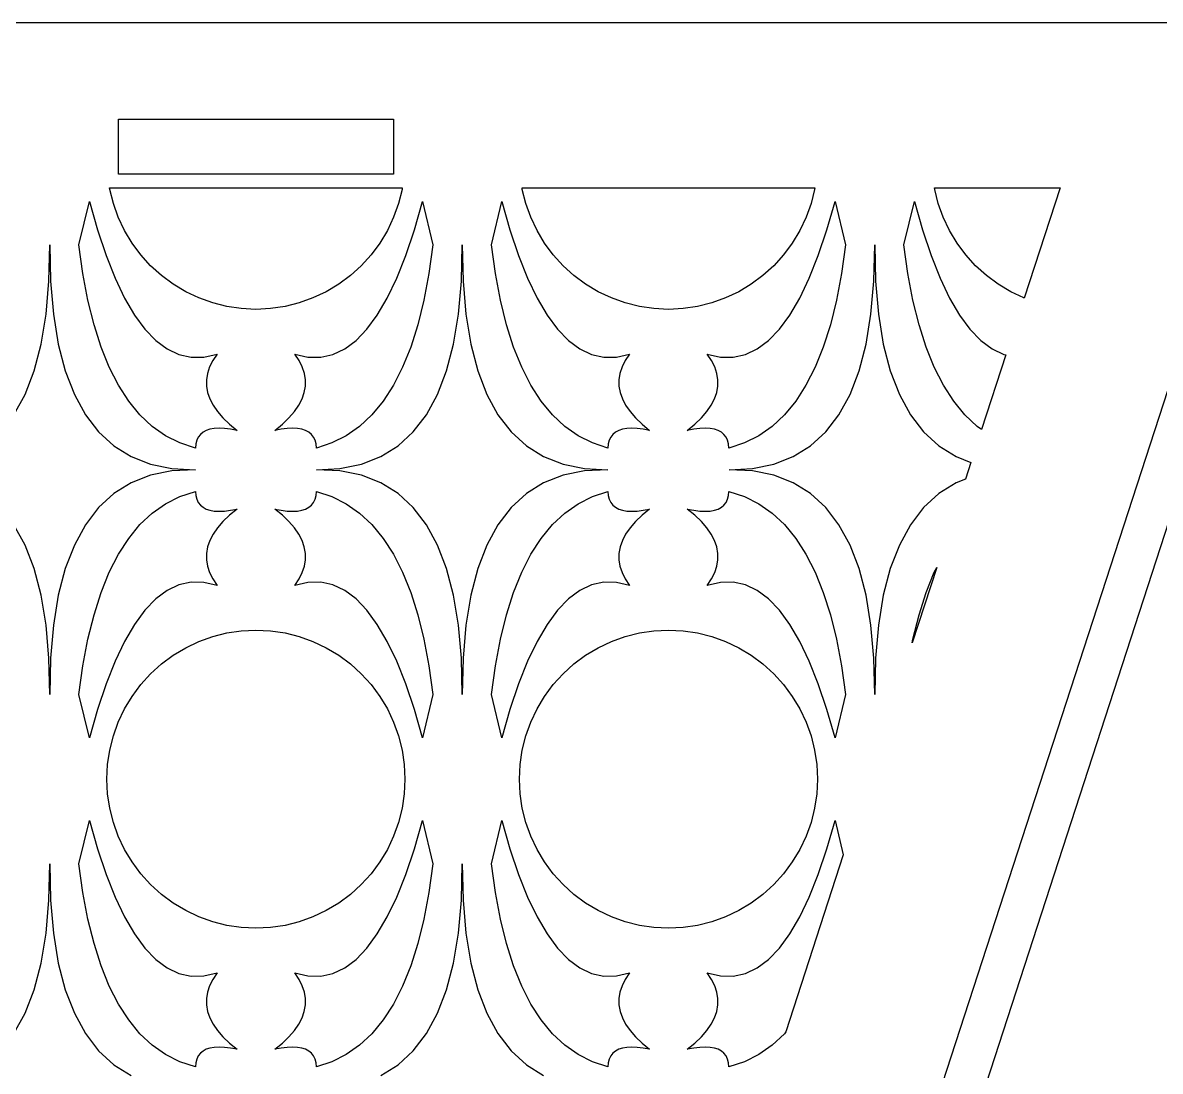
# Model space of a CAD drawing. Header units: metres. Extents: x 20 to 1108, y 20 to 485.
# Drawn here: x 625.1 to 707.9, y 174.6 to 250.8 of the extents above; entities that cross this region are included whole.
import ezdxf

# ---------------------------------------------------------------- set-up
doc = ezdxf.new("R2010")
doc.units = ezdxf.units.M

msp = doc.modelspace()

# ---------------------------------------------------------------- linework, layer by layer
for p, q in [((717.081, 250.826), (567.081, 250.826)), ((642.081, 20.0001), (717.081, 250.826)), ((720.235, 250.826), (645.235, 20)), ((632.081, 239.826), (632.081, 243.826)), ((632.081, 243.826), (652.081, 243.826)), ((652.081, 243.826), (652.081, 239.826)), ((652.081, 239.826), (632.081, 239.826)), ((631.451, 238.712), (631.434, 238.826)), ((631.434, 238.826), (652.727, 238.826)), ((631.71, 237.68), (631.451, 238.712)), ((652.711, 238.712), (652.452, 237.68)), ((652.727, 238.826), (652.711, 238.712)), ((661.451, 238.712), (661.434, 238.826)), ((661.434, 238.826), (682.727, 238.826)), ((661.71, 237.68), (661.451, 238.712)), ((682.711, 238.712), (682.452, 237.68)), ((682.727, 238.826), (682.711, 238.712)), ((691.451, 238.712), (691.434, 238.826)), ((691.434, 238.826), (700.564, 238.826)), ((691.71, 237.68), (691.451, 238.712)), ((700.564, 238.826), (697.958, 230.805)), ((629.207, 234.678), (629.966, 237.831)), ((629.966, 237.831), (630.557, 235.765)), ((632.068, 236.679), (631.71, 237.68)), ((652.452, 237.68), (652.093, 236.679)), ((653.604, 235.765), (654.195, 237.831)), ((654.195, 237.831), (654.955, 234.678)), ((659.207, 234.678), (659.966, 237.831)), ((659.966, 237.831), (660.557, 235.765)), ((662.068, 236.679), (661.71, 237.68)), ((682.452, 237.68), (682.093, 236.679)), ((683.604, 235.765), (684.195, 237.831)), ((684.195, 237.831), (684.955, 234.678)), ((689.207, 234.678), (689.966, 237.831)), ((689.966, 237.831), (690.557, 235.765)), ((692.068, 236.679), (691.71, 237.68)), ((632.523, 235.718), (632.068, 236.679)), ((652.093, 236.679), (651.638, 235.718)), ((662.523, 235.718), (662.068, 236.679)), ((682.093, 236.679), (681.638, 235.718)), ((692.523, 235.718), (692.068, 236.679)), ((630.557, 235.765), (631.181, 233.905)), ((633.07, 234.805), (632.523, 235.718)), ((651.638, 235.718), (651.091, 234.805)), ((652.98, 233.905), (653.604, 235.765)), ((660.557, 235.765), (661.181, 233.905)), ((663.07, 234.805), (662.523, 235.718)), ((681.638, 235.718), (681.091, 234.805)), ((682.98, 233.905), (683.604, 235.765)), ((690.557, 235.765), (691.181, 233.905)), ((693.07, 234.805), (692.523, 235.718)), ((627.021, 232.038), (627.081, 234.671)), ((627.081, 234.671), (627.14, 232.038)), ((629.498, 232.585), (629.207, 234.678)), ((633.703, 233.951), (633.07, 234.805)), ((651.091, 234.805), (650.459, 233.951)), ((654.955, 234.678), (654.664, 232.585)), ((657.021, 232.038), (657.081, 234.671)), ((657.081, 234.671), (657.14, 232.038)), ((659.498, 232.585), (659.207, 234.678)), ((663.703, 233.951), (663.07, 234.805)), ((681.091, 234.805), (680.459, 233.951)), ((684.955, 234.678), (684.664, 232.585)), ((687.021, 232.038), (687.081, 234.671)), ((687.081, 234.671), (687.14, 232.038)), ((689.498, 232.585), (689.207, 234.678)), ((693.703, 233.951), (693.07, 234.805)), ((631.181, 233.905), (631.839, 232.254)), ((634.418, 233.163), (633.703, 233.951)), ((650.459, 233.951), (649.744, 233.163)), ((652.323, 232.253), (652.98, 233.905)), ((661.181, 233.905), (661.839, 232.254)), ((664.418, 233.163), (663.703, 233.951)), ((680.459, 233.951), (679.744, 233.163)), ((682.323, 232.253), (682.98, 233.905)), ((691.181, 233.905), (691.839, 232.254)), ((694.418, 233.163), (693.703, 233.951)), ((629.864, 230.649), (629.498, 232.585)), ((635.206, 232.448), (634.418, 233.163)), ((649.744, 233.163), (648.956, 232.448)), ((654.664, 232.585), (654.297, 230.649)), ((659.864, 230.649), (659.498, 232.585)), ((665.206, 232.448), (664.418, 233.163)), ((679.744, 233.163), (678.956, 232.448)), ((684.664, 232.585), (684.297, 230.649)), ((689.864, 230.649), (689.498, 232.585)), ((695.206, 232.448), (694.418, 233.163)), ((626.812, 229.632), (627.021, 232.038)), ((627.14, 232.038), (627.349, 229.632)), ((631.839, 232.254), (632.53, 230.81)), ((636.059, 231.816), (635.206, 232.448)), ((636.972, 231.269), (636.059, 231.816)), ((648.102, 231.816), (647.189, 231.269)), ((648.956, 232.448), (648.102, 231.816)), ((651.631, 230.81), (652.323, 232.253)), ((656.812, 229.632), (657.021, 232.038)), ((657.14, 232.038), (657.349, 229.632)), ((661.839, 232.254), (662.53, 230.81)), ((666.059, 231.816), (665.206, 232.448)), ((666.971, 231.269), (666.059, 231.816)), ((678.102, 231.816), (677.189, 231.269)), ((678.956, 232.448), (678.102, 231.816)), ((681.631, 230.81), (682.323, 232.253)), ((686.812, 229.632), (687.021, 232.038)), ((687.14, 232.038), (687.349, 229.632)), ((691.839, 232.254), (692.53, 230.81)), ((696.059, 231.816), (695.206, 232.448)), ((696.971, 231.269), (696.059, 231.816)), ((637.933, 230.814), (636.972, 231.269)), ((638.934, 230.455), (637.933, 230.814)), ((646.228, 230.814), (645.227, 230.455)), ((647.189, 231.269), (646.228, 230.814)), ((667.933, 230.814), (666.971, 231.269)), ((668.934, 230.455), (667.933, 230.814)), ((676.228, 230.814), (675.227, 230.455)), ((677.189, 231.269), (676.228, 230.814)), ((697.933, 230.814), (696.971, 231.269)), ((697.958, 230.805), (697.933, 230.814)), ((630.305, 228.869), (629.864, 230.649)), ((632.53, 230.81), (633.254, 229.573)), ((639.966, 230.196), (638.934, 230.455)), ((641.018, 230.041), (639.966, 230.196)), ((642.081, 229.988), (641.018, 230.041)), ((643.143, 230.041), (642.081, 229.988)), ((644.195, 230.196), (643.143, 230.041)), ((645.227, 230.455), (644.195, 230.196)), ((650.908, 229.573), (651.631, 230.81)), ((654.297, 230.649), (653.856, 228.869)), ((660.305, 228.869), (659.864, 230.649)), ((662.53, 230.81), (663.254, 229.573)), ((669.966, 230.196), (668.934, 230.455)), ((671.018, 230.041), (669.966, 230.196)), ((672.081, 229.988), (671.018, 230.041)), ((673.143, 230.041), (672.081, 229.988)), ((674.195, 230.196), (673.143, 230.041)), ((675.227, 230.455), (674.195, 230.196)), ((680.908, 229.573), (681.631, 230.81)), ((684.297, 230.649), (683.856, 228.869)), ((690.305, 228.869), (689.864, 230.649)), ((692.53, 230.81), (693.254, 229.573)), ((626.454, 227.456), (626.812, 229.632)), ((627.349, 229.632), (627.708, 227.457)), ((633.254, 229.573), (634.011, 228.544)), ((650.15, 228.544), (650.908, 229.573)), ((656.454, 227.456), (656.812, 229.632)), ((657.349, 229.632), (657.708, 227.457)), ((663.254, 229.573), (664.011, 228.544)), ((680.15, 228.544), (680.908, 229.573)), ((686.454, 227.456), (686.812, 229.632)), ((687.349, 229.632), (687.708, 227.457)), ((693.254, 229.573), (694.011, 228.544)), ((630.823, 227.246), (630.305, 228.869)), ((634.011, 228.544), (634.801, 227.723)), ((649.36, 227.723), (650.15, 228.544)), ((653.856, 228.869), (653.339, 227.246)), ((660.823, 227.246), (660.305, 228.869)), ((664.011, 228.544), (664.801, 227.723)), ((679.36, 227.723), (680.15, 228.544)), ((683.856, 228.869), (683.339, 227.246)), ((690.823, 227.246), (690.305, 228.869)), ((694.011, 228.544), (694.801, 227.723)), ((634.801, 227.723), (635.626, 227.109)), ((648.536, 227.109), (649.36, 227.723)), ((664.801, 227.723), (665.626, 227.109)), ((678.536, 227.109), (679.36, 227.723)), ((694.801, 227.723), (695.626, 227.109)), ((625.945, 225.514), (626.454, 227.456)), ((627.708, 227.457), (628.216, 225.514)), ((631.416, 225.779), (630.823, 227.246)), ((635.626, 227.109), (636.483, 226.704)), ((636.483, 226.704), (637.373, 226.506)), ((638.297, 226.516), (639.254, 226.734)), ((639.254, 226.734), (638.943, 226.267)), ((645.218, 226.267), (644.908, 226.734)), ((644.908, 226.734), (645.865, 226.516)), ((646.789, 226.506), (647.678, 226.704)), ((647.678, 226.704), (648.536, 227.109)), ((653.339, 227.246), (652.746, 225.779)), ((655.945, 225.514), (656.454, 227.456)), ((657.708, 227.457), (658.216, 225.514)), ((661.416, 225.779), (660.823, 227.246)), ((665.626, 227.109), (666.483, 226.704)), ((666.483, 226.704), (667.374, 226.506)), ((668.297, 226.516), (669.254, 226.734)), ((669.254, 226.734), (668.942, 226.267)), ((675.219, 226.267), (674.908, 226.734)), ((674.908, 226.734), (675.865, 226.516)), ((676.788, 226.506), (677.678, 226.704)), ((677.678, 226.704), (678.536, 227.109)), ((683.339, 227.246), (682.746, 225.779)), ((685.945, 225.514), (686.454, 227.456)), ((687.708, 227.457), (688.216, 225.514)), ((691.416, 225.779), (690.823, 227.246)), ((695.626, 227.109), (696.483, 226.704)), ((696.483, 226.704), (696.616, 226.675)), ((637.373, 226.506), (638.297, 226.516)), ((638.943, 226.267), (638.71, 225.801)), ((645.452, 225.801), (645.218, 226.267)), ((645.865, 226.516), (646.789, 226.506)), ((667.374, 226.506), (668.297, 226.516)), ((668.942, 226.267), (668.711, 225.801)), ((675.451, 225.801), (675.219, 226.267)), ((675.865, 226.516), (676.788, 226.506)), ((696.616, 226.675), (694.856, 221.258)), ((625.287, 223.803), (625.945, 225.514)), ((628.216, 225.514), (628.875, 223.803)), ((632.084, 224.47), (631.416, 225.779)), ((638.556, 225.335), (638.481, 224.871)), ((638.71, 225.801), (638.556, 225.335)), ((645.605, 225.335), (645.452, 225.801)), ((645.68, 224.871), (645.605, 225.335)), ((652.746, 225.779), (652.078, 224.47)), ((655.287, 223.803), (655.945, 225.514)), ((658.216, 225.514), (658.875, 223.803)), ((662.084, 224.47), (661.416, 225.779)), ((668.556, 225.335), (668.481, 224.871)), ((668.711, 225.801), (668.556, 225.335)), ((675.605, 225.335), (675.451, 225.801)), ((675.68, 224.871), (675.605, 225.335)), ((682.746, 225.779), (682.078, 224.47)), ((685.287, 223.803), (685.945, 225.514)), ((688.216, 225.514), (688.875, 223.803)), ((692.084, 224.47), (691.416, 225.779)), ((632.827, 223.317), (632.084, 224.47)), ((638.481, 224.871), (638.485, 224.407)), ((638.485, 224.407), (638.567, 223.944)), ((645.594, 223.944), (645.676, 224.407)), ((645.676, 224.407), (645.68, 224.871)), ((652.078, 224.47), (651.335, 223.317)), ((662.827, 223.317), (662.084, 224.47)), ((668.481, 224.871), (668.485, 224.407)), ((668.485, 224.407), (668.567, 223.944)), ((675.594, 223.944), (675.676, 224.407)), ((675.676, 224.407), (675.68, 224.871)), ((682.078, 224.47), (681.335, 223.317)), ((692.827, 223.317), (692.084, 224.47)), ((624.479, 222.324), (625.287, 223.803)), ((628.875, 223.803), (629.682, 222.324)), ((638.567, 223.944), (638.728, 223.483)), ((638.728, 223.483), (638.968, 223.021)), ((645.193, 223.021), (645.433, 223.483)), ((645.433, 223.483), (645.594, 223.944)), ((654.479, 222.324), (655.287, 223.803)), ((658.875, 223.803), (659.682, 222.324)), ((668.567, 223.944), (668.728, 223.483)), ((668.728, 223.483), (668.968, 223.021)), ((675.193, 223.021), (675.433, 223.483)), ((675.433, 223.483), (675.594, 223.944)), ((684.479, 222.324), (685.287, 223.803)), ((688.875, 223.803), (689.682, 222.324)), ((633.646, 222.32), (632.827, 223.317)), ((638.968, 223.021), (639.287, 222.561)), ((639.287, 222.561), (639.683, 222.101)), ((644.478, 222.101), (644.875, 222.561)), ((644.875, 222.561), (645.193, 223.021)), ((651.335, 223.317), (650.515, 222.32)), ((663.646, 222.32), (662.827, 223.317)), ((668.968, 223.021), (669.287, 222.561)), ((669.287, 222.561), (669.683, 222.101)), ((674.478, 222.101), (674.875, 222.561)), ((674.875, 222.561), (675.193, 223.021)), ((681.335, 223.317), (680.515, 222.32)), ((693.646, 222.32), (692.827, 223.317)), ((629.682, 222.324), (630.64, 221.077)), ((634.541, 221.48), (633.646, 222.32)), ((639.683, 222.101), (640.16, 221.642)), ((644.002, 221.642), (644.478, 222.101)), ((650.515, 222.32), (649.621, 221.48)), ((653.521, 221.077), (654.479, 222.324)), ((659.682, 222.324), (660.64, 221.077)), ((664.541, 221.48), (663.646, 222.32)), ((669.683, 222.101), (670.16, 221.642)), ((674.002, 221.642), (674.478, 222.101)), ((680.515, 222.32), (679.621, 221.48)), ((683.521, 221.077), (684.479, 222.324)), ((689.682, 222.324), (690.64, 221.077)), ((694.541, 221.48), (693.646, 222.32)), ((630.64, 221.077), (631.749, 220.064)), ((635.51, 220.797), (634.541, 221.48)), ((638.04, 220.899), (637.888, 220.702)), ((638.232, 221.06), (638.04, 220.899)), ((638.465, 221.185), (638.232, 221.06)), ((638.739, 221.274), (638.465, 221.185)), ((639.052, 221.327), (638.739, 221.274)), ((639.407, 221.345), (639.052, 221.327)), ((639.802, 221.327), (639.407, 221.345)), ((640.238, 221.274), (639.802, 221.327)), ((640.16, 221.642), (640.714, 221.185)), ((640.714, 221.185), (640.238, 221.274)), ((643.448, 221.185), (644.002, 221.642)), ((643.923, 221.274), (643.448, 221.185)), ((644.359, 221.327), (643.923, 221.274)), ((644.755, 221.345), (644.359, 221.327)), ((645.109, 221.327), (644.755, 221.345)), ((645.422, 221.274), (645.109, 221.327)), ((645.696, 221.185), (645.422, 221.274)), ((645.929, 221.06), (645.696, 221.185)), ((646.122, 220.899), (645.929, 221.06)), ((646.273, 220.702), (646.122, 220.899)), ((649.621, 221.48), (648.651, 220.797)), ((652.413, 220.064), (653.521, 221.077)), ((660.64, 221.077), (661.749, 220.064)), ((665.51, 220.797), (664.541, 221.48)), ((668.04, 220.899), (667.888, 220.702)), ((668.232, 221.06), (668.04, 220.899)), ((668.465, 221.185), (668.232, 221.06)), ((668.739, 221.274), (668.465, 221.185)), ((669.052, 221.327), (668.739, 221.274)), ((669.407, 221.345), (669.052, 221.327)), ((669.802, 221.327), (669.407, 221.345)), ((670.238, 221.274), (669.802, 221.327)), ((670.16, 221.642), (670.714, 221.185)), ((670.714, 221.185), (670.238, 221.274)), ((673.448, 221.185), (674.002, 221.642)), ((673.923, 221.274), (673.448, 221.185)), ((674.359, 221.327), (673.923, 221.274)), ((674.755, 221.345), (674.359, 221.327)), ((675.109, 221.327), (674.755, 221.345)), ((675.422, 221.274), (675.109, 221.327)), ((675.696, 221.185), (675.422, 221.274)), ((675.929, 221.06), (675.696, 221.185)), ((676.122, 220.899), (675.929, 221.06)), ((676.273, 220.702), (676.122, 220.899)), ((679.621, 221.48), (678.651, 220.797)), ((682.413, 220.064), (683.521, 221.077)), ((690.64, 221.077), (691.749, 220.064)), ((694.856, 221.258), (694.541, 221.48)), ((631.749, 220.064), (633.005, 219.28)), ((636.556, 220.27), (635.51, 220.797)), ((637.676, 219.9), (636.556, 220.27)), ((637.707, 220.202), (637.676, 219.9)), ((637.777, 220.471), (637.707, 220.202)), ((637.888, 220.702), (637.777, 220.471)), ((646.384, 220.471), (646.273, 220.702)), ((646.455, 220.202), (646.384, 220.471)), ((646.485, 219.9), (646.455, 220.202)), ((647.605, 220.27), (646.485, 219.9)), ((648.651, 220.797), (647.605, 220.27)), ((651.156, 219.28), (652.413, 220.064)), ((661.749, 220.064), (663.005, 219.28)), ((666.556, 220.27), (665.51, 220.797)), ((667.676, 219.9), (666.556, 220.27)), ((667.707, 220.202), (667.676, 219.9)), ((667.777, 220.471), (667.707, 220.202)), ((667.888, 220.702), (667.777, 220.471)), ((676.384, 220.471), (676.273, 220.702)), ((676.455, 220.202), (676.384, 220.471)), ((676.485, 219.9), (676.455, 220.202)), ((677.605, 220.27), (676.485, 219.9)), ((678.651, 220.797), (677.605, 220.27)), ((681.156, 219.28), (682.413, 220.064)), ((691.749, 220.064), (693.005, 219.28)), ((633.005, 219.28), (634.413, 218.731)), ((649.749, 218.731), (651.156, 219.28)), ((663.005, 219.28), (664.413, 218.731)), ((679.749, 218.731), (681.156, 219.28)), ((693.005, 219.28), (694.077, 218.861)), ((634.413, 218.731), (635.97, 218.412)), ((635.97, 218.412), (637.673, 218.326)), ((646.488, 218.326), (648.191, 218.412)), ((648.191, 218.412), (649.749, 218.731)), ((664.413, 218.731), (665.97, 218.412)), ((665.97, 218.412), (667.673, 218.326)), ((676.488, 218.326), (678.191, 218.412)), ((678.191, 218.412), (679.749, 218.731)), ((694.077, 218.861), (693.678, 217.635)), ((634.413, 217.922), (633.005, 217.372)), ((635.97, 218.24), (634.413, 217.922)), ((637.673, 218.326), (635.97, 218.24)), ((648.191, 218.24), (646.488, 218.326)), ((649.749, 217.922), (648.191, 218.24)), ((651.156, 217.372), (649.749, 217.922)), ((664.413, 217.922), (663.005, 217.372)), ((665.97, 218.24), (664.413, 217.922)), ((667.673, 218.326), (665.97, 218.24)), ((678.191, 218.24), (676.488, 218.326)), ((679.749, 217.922), (678.191, 218.24)), ((681.156, 217.372), (679.749, 217.922)), ((693.678, 217.635), (693.005, 217.372)), ((633.005, 217.372), (631.749, 216.589)), ((636.556, 216.383), (637.676, 216.753)), ((637.676, 216.753), (637.707, 216.45)), ((646.455, 216.45), (646.485, 216.753)), ((646.485, 216.753), (647.605, 216.383)), ((652.413, 216.589), (651.156, 217.372)), ((663.005, 217.372), (661.749, 216.589)), ((666.556, 216.383), (667.676, 216.753)), ((667.676, 216.753), (667.707, 216.45)), ((676.455, 216.45), (676.485, 216.753)), ((676.485, 216.753), (677.605, 216.383)), ((682.413, 216.589), (681.156, 217.372)), ((693.005, 217.372), (691.749, 216.589)), ((631.749, 216.589), (630.64, 215.575)), ((635.51, 215.857), (636.556, 216.383)), ((637.707, 216.45), (637.777, 216.183)), ((637.777, 216.183), (637.888, 215.95)), ((637.888, 215.95), (638.04, 215.754)), ((646.122, 215.754), (646.273, 215.95)), ((646.273, 215.95), (646.384, 216.183)), ((646.384, 216.183), (646.455, 216.45)), ((647.605, 216.383), (648.651, 215.857)), ((653.521, 215.575), (652.413, 216.589)), ((661.749, 216.589), (660.64, 215.575)), ((665.51, 215.857), (666.556, 216.383)), ((667.707, 216.45), (667.777, 216.183)), ((667.777, 216.183), (667.888, 215.95)), ((667.888, 215.95), (668.04, 215.754)), ((676.122, 215.754), (676.273, 215.95)), ((676.273, 215.95), (676.384, 216.183)), ((676.384, 216.183), (676.455, 216.45)), ((677.605, 216.383), (678.651, 215.857)), ((683.521, 215.575), (682.413, 216.589)), ((691.749, 216.589), (690.64, 215.575)), ((630.64, 215.575), (629.682, 214.328)), ((633.646, 214.332), (634.541, 215.173)), ((634.541, 215.173), (635.51, 215.857)), ((638.04, 215.754), (638.232, 215.593)), ((638.232, 215.593), (638.465, 215.468)), ((638.465, 215.468), (638.739, 215.379)), ((638.739, 215.379), (639.052, 215.325)), ((639.052, 215.325), (639.407, 215.308)), ((639.407, 215.308), (639.802, 215.325)), ((639.802, 215.325), (640.238, 215.379)), ((640.714, 215.468), (640.16, 215.011)), ((640.238, 215.379), (640.714, 215.468)), ((644.002, 215.011), (643.448, 215.468)), ((643.448, 215.468), (643.923, 215.379)), ((643.923, 215.379), (644.359, 215.325)), ((644.359, 215.325), (644.755, 215.308)), ((644.755, 215.308), (645.109, 215.325)), ((645.109, 215.325), (645.422, 215.379)), ((645.422, 215.379), (645.696, 215.468)), ((645.696, 215.468), (645.929, 215.593)), ((645.929, 215.593), (646.122, 215.754)), ((648.651, 215.857), (649.621, 215.173)), ((649.621, 215.173), (650.515, 214.332)), ((654.479, 214.328), (653.521, 215.575)), ((660.64, 215.575), (659.682, 214.328)), ((663.646, 214.332), (664.541, 215.173)), ((664.541, 215.173), (665.51, 215.857)), ((668.04, 215.754), (668.232, 215.593)), ((668.232, 215.593), (668.465, 215.468)), ((668.465, 215.468), (668.739, 215.379)), ((668.739, 215.379), (669.052, 215.325)), ((669.052, 215.325), (669.407, 215.308)), ((669.407, 215.308), (669.802, 215.325)), ((669.802, 215.325), (670.238, 215.379)), ((670.714, 215.468), (670.16, 215.011)), ((670.238, 215.379), (670.714, 215.468)), ((674.002, 215.011), (673.448, 215.468)), ((673.448, 215.468), (673.923, 215.379)), ((673.923, 215.379), (674.359, 215.325)), ((674.359, 215.325), (674.755, 215.308)), ((674.755, 215.308), (675.109, 215.325)), ((675.109, 215.325), (675.422, 215.379)), ((675.422, 215.379), (675.696, 215.468)), ((675.696, 215.468), (675.929, 215.593)), ((675.929, 215.593), (676.122, 215.754)), ((678.651, 215.857), (679.621, 215.173)), ((679.621, 215.173), (680.515, 214.332)), ((684.479, 214.328), (683.521, 215.575)), ((690.64, 215.575), (689.682, 214.328)), ((625.287, 212.85), (624.479, 214.328)), ((629.682, 214.328), (628.875, 212.85)), ((632.827, 213.336), (633.646, 214.332)), ((639.683, 214.552), (639.287, 214.092)), ((640.16, 215.011), (639.683, 214.552)), ((644.478, 214.552), (644.002, 215.011)), ((644.875, 214.092), (644.478, 214.552)), ((650.515, 214.332), (651.335, 213.336)), ((655.287, 212.85), (654.479, 214.328)), ((659.682, 214.328), (658.875, 212.85)), ((662.827, 213.336), (663.646, 214.332)), ((669.683, 214.552), (669.287, 214.092)), ((670.16, 215.011), (669.683, 214.552)), ((674.478, 214.552), (674.002, 215.011)), ((674.875, 214.092), (674.478, 214.552)), ((680.515, 214.332), (681.335, 213.336)), ((685.287, 212.85), (684.479, 214.328)), ((689.682, 214.328), (688.875, 212.85)), ((638.968, 213.632), (638.728, 213.17)), ((639.287, 214.092), (638.968, 213.632)), ((645.193, 213.632), (644.875, 214.092)), ((645.433, 213.17), (645.193, 213.632)), ((668.968, 213.632), (668.728, 213.17)), ((669.287, 214.092), (668.968, 213.632)), ((675.193, 213.632), (674.875, 214.092)), ((675.433, 213.17), (675.193, 213.632)), ((625.945, 211.139), (625.287, 212.85)), ((628.875, 212.85), (628.216, 211.139)), ((632.084, 212.183), (632.827, 213.336)), ((638.567, 212.708), (638.485, 212.245)), ((638.728, 213.17), (638.567, 212.708)), ((645.594, 212.708), (645.433, 213.17)), ((645.676, 212.245), (645.594, 212.708)), ((651.335, 213.336), (652.078, 212.183)), ((655.945, 211.139), (655.287, 212.85)), ((658.875, 212.85), (658.216, 211.139)), ((662.084, 212.183), (662.827, 213.336)), ((668.567, 212.708), (668.485, 212.245)), ((668.728, 213.17), (668.567, 212.708)), ((675.594, 212.708), (675.433, 213.17)), ((675.676, 212.245), (675.594, 212.708)), ((681.335, 213.336), (682.078, 212.183)), ((685.945, 211.139), (685.287, 212.85)), ((688.875, 212.85), (688.216, 211.139)), ((631.416, 210.873), (632.084, 212.183)), ((638.485, 212.245), (638.481, 211.781)), ((645.68, 211.781), (645.676, 212.245)), ((652.078, 212.183), (652.746, 210.873)), ((661.416, 210.873), (662.084, 212.183)), ((668.485, 212.245), (668.481, 211.781)), ((675.68, 211.781), (675.676, 212.245)), ((682.078, 212.183), (682.746, 210.873)), ((626.454, 209.196), (625.945, 211.139)), ((628.216, 211.139), (627.708, 209.196)), ((638.481, 211.781), (638.556, 211.318)), ((638.556, 211.318), (638.71, 210.852)), ((645.452, 210.852), (645.605, 211.318)), ((645.605, 211.318), (645.68, 211.781)), ((656.454, 209.196), (655.945, 211.139)), ((658.216, 211.139), (657.708, 209.196)), ((668.481, 211.781), (668.556, 211.318)), ((668.556, 211.318), (668.711, 210.852)), ((675.451, 210.852), (675.605, 211.318)), ((675.605, 211.318), (675.68, 211.781)), ((686.454, 209.196), (685.945, 211.139)), ((688.216, 211.139), (687.708, 209.196)), ((691.597, 211.229), (689.814, 205.742)), ((691.416, 210.873), (691.597, 211.229)), ((630.823, 209.406), (631.416, 210.873)), ((637.373, 210.147), (636.483, 209.948)), ((638.297, 210.137), (637.373, 210.147)), ((639.254, 209.919), (638.297, 210.137)), ((638.71, 210.852), (638.943, 210.386)), ((638.943, 210.386), (639.254, 209.919)), ((644.908, 209.919), (645.218, 210.386)), ((645.865, 210.137), (644.908, 209.919)), ((645.218, 210.386), (645.452, 210.852)), ((646.789, 210.147), (645.865, 210.137)), ((647.678, 209.948), (646.789, 210.147)), ((652.746, 210.873), (653.339, 209.406)), ((660.823, 209.406), (661.416, 210.873)), ((667.374, 210.147), (666.483, 209.948)), ((668.297, 210.137), (667.374, 210.147)), ((669.254, 209.919), (668.297, 210.137)), ((668.711, 210.852), (668.942, 210.386)), ((668.942, 210.386), (669.254, 209.919)), ((674.908, 209.919), (675.219, 210.386)), ((675.865, 210.137), (674.908, 209.919)), ((675.219, 210.386), (675.451, 210.852)), ((676.788, 210.147), (675.865, 210.137)), ((677.678, 209.948), (676.788, 210.147)), ((682.746, 210.873), (683.339, 209.406)), ((690.823, 209.406), (691.416, 210.873)), ((630.305, 207.783), (630.823, 209.406)), ((635.626, 209.543), (634.801, 208.93)), ((636.483, 209.948), (635.626, 209.543)), ((648.536, 209.543), (647.678, 209.948)), ((649.36, 208.93), (648.536, 209.543)), ((653.339, 209.406), (653.856, 207.783)), ((660.305, 207.783), (660.823, 209.406)), ((665.626, 209.543), (664.801, 208.93)), ((666.483, 209.948), (665.626, 209.543)), ((678.536, 209.543), (677.678, 209.948)), ((679.36, 208.93), (678.536, 209.543)), ((683.339, 209.406), (683.856, 207.783)), ((690.305, 207.783), (690.823, 209.406)), ((626.812, 207.021), (626.454, 209.196)), ((627.708, 209.196), (627.349, 207.021)), ((634.801, 208.93), (634.011, 208.109)), ((650.15, 208.109), (649.36, 208.93)), ((656.812, 207.021), (656.454, 209.196)), ((657.708, 209.196), (657.349, 207.021)), ((664.801, 208.93), (664.011, 208.109)), ((680.15, 208.109), (679.36, 208.93)), ((686.812, 207.021), (686.454, 209.196)), ((687.708, 209.196), (687.349, 207.021)), ((629.864, 206.004), (630.305, 207.783)), ((634.011, 208.109), (633.254, 207.079)), ((650.908, 207.079), (650.15, 208.109)), ((653.856, 207.783), (654.297, 206.004)), ((659.864, 206.004), (660.305, 207.783)), ((664.011, 208.109), (663.254, 207.079)), ((680.908, 207.079), (680.15, 208.109)), ((683.856, 207.783), (684.297, 206.004)), ((689.864, 206.004), (690.305, 207.783)), ((627.021, 204.614), (626.812, 207.021)), ((627.349, 207.021), (627.14, 204.614)), ((633.254, 207.079), (632.53, 205.843)), ((651.631, 205.843), (650.908, 207.079)), ((657.021, 204.614), (656.812, 207.021)), ((657.349, 207.021), (657.14, 204.614)), ((663.254, 207.079), (662.53, 205.843)), ((681.631, 205.843), (680.908, 207.079)), ((687.021, 204.614), (686.812, 207.021)), ((687.349, 207.021), (687.14, 204.614)), ((629.498, 204.068), (629.864, 206.004)), ((637.933, 205.839), (638.934, 206.197)), ((638.934, 206.197), (639.966, 206.456)), ((639.966, 206.456), (641.018, 206.611)), ((641.018, 206.611), (642.081, 206.664)), ((642.081, 206.664), (643.143, 206.611)), ((643.143, 206.611), (644.195, 206.456)), ((644.195, 206.456), (645.227, 206.197)), ((645.227, 206.197), (646.228, 205.839)), ((654.297, 206.004), (654.664, 204.068)), ((659.498, 204.068), (659.864, 206.004)), ((667.933, 205.839), (668.934, 206.197)), ((668.934, 206.197), (669.966, 206.456)), ((669.966, 206.456), (671.018, 206.611)), ((671.018, 206.611), (672.081, 206.664)), ((672.081, 206.664), (673.143, 206.611)), ((673.143, 206.611), (674.195, 206.456)), ((674.195, 206.456), (675.227, 206.197)), ((675.227, 206.197), (676.228, 205.839)), ((684.297, 206.004), (684.664, 204.068)), ((689.814, 205.742), (689.864, 206.004)), ((632.53, 205.843), (631.839, 204.4)), ((636.059, 204.837), (636.972, 205.384)), ((636.972, 205.384), (637.933, 205.839)), ((646.228, 205.839), (647.189, 205.384)), ((647.189, 205.384), (648.102, 204.837)), ((652.323, 204.4), (651.631, 205.843)), ((662.53, 205.843), (661.839, 204.4)), ((666.059, 204.837), (666.971, 205.384)), ((666.971, 205.384), (667.933, 205.839)), ((676.228, 205.839), (677.189, 205.384)), ((677.189, 205.384), (678.102, 204.837)), ((682.323, 204.4), (681.631, 205.843)), ((627.081, 201.982), (627.021, 204.614)), ((627.14, 204.614), (627.081, 201.982)), ((631.839, 204.4), (631.181, 202.747)), ((635.206, 204.204), (636.059, 204.837)), ((648.102, 204.837), (648.956, 204.204)), ((652.98, 202.747), (652.323, 204.4)), ((657.081, 201.982), (657.021, 204.614)), ((657.14, 204.614), (657.081, 201.982)), ((661.839, 204.4), (661.181, 202.747)), ((665.206, 204.204), (666.059, 204.837)), ((678.102, 204.837), (678.956, 204.204)), ((682.98, 202.747), (682.323, 204.4)), ((687.081, 201.982), (687.021, 204.614)), ((687.14, 204.614), (687.081, 201.982)), ((629.207, 201.975), (629.498, 204.068)), ((634.418, 203.489), (635.206, 204.204)), ((648.956, 204.204), (649.744, 203.489)), ((654.664, 204.068), (654.955, 201.975)), ((659.207, 201.975), (659.498, 204.068)), ((664.418, 203.489), (665.206, 204.204)), ((678.956, 204.204), (679.744, 203.489)), ((684.664, 204.068), (684.955, 201.975)), ((631.181, 202.747), (630.557, 200.888)), ((633.07, 201.848), (633.703, 202.701)), ((633.703, 202.701), (634.418, 203.489)), ((649.744, 203.489), (650.459, 202.701)), ((650.459, 202.701), (651.091, 201.848)), ((653.604, 200.888), (652.98, 202.747)), ((661.181, 202.747), (660.557, 200.888)), ((663.07, 201.848), (663.703, 202.701)), ((663.703, 202.701), (664.418, 203.489)), ((679.744, 203.489), (680.459, 202.701)), ((680.459, 202.701), (681.091, 201.848)), ((683.604, 200.888), (682.98, 202.747)), ((629.966, 198.821), (629.207, 201.975)), ((654.955, 201.975), (654.195, 198.821)), ((659.966, 198.821), (659.207, 201.975)), ((684.955, 201.975), (684.195, 198.821)), ((632.523, 200.936), (633.07, 201.848)), ((651.091, 201.848), (651.638, 200.936)), ((662.523, 200.936), (663.07, 201.848)), ((681.091, 201.848), (681.638, 200.936)), ((630.557, 200.888), (629.966, 198.821)), ((632.068, 199.974), (632.523, 200.936)), ((651.638, 200.936), (652.093, 199.974)), ((654.195, 198.821), (653.604, 200.888)), ((660.557, 200.888), (659.966, 198.821)), ((662.068, 199.974), (662.523, 200.936)), ((681.638, 200.936), (682.093, 199.974)), ((684.195, 198.821), (683.604, 200.888)), ((631.71, 198.973), (632.068, 199.974)), ((652.093, 199.974), (652.452, 198.973)), ((661.71, 198.973), (662.068, 199.974)), ((682.093, 199.974), (682.452, 198.973)), ((631.451, 197.941), (631.71, 198.973)), ((652.452, 198.973), (652.711, 197.941)), ((661.451, 197.941), (661.71, 198.973)), ((682.452, 198.973), (682.711, 197.941)), ((631.296, 196.889), (631.451, 197.941)), ((652.711, 197.941), (652.866, 196.889)), ((661.296, 196.889), (661.451, 197.941)), ((682.711, 197.941), (682.866, 196.889)), ((631.243, 195.826), (631.296, 196.889)), ((652.866, 196.889), (652.919, 195.826)), ((661.243, 195.826), (661.296, 196.889)), ((682.866, 196.889), (682.919, 195.826)), ((631.296, 194.764), (631.243, 195.826)), ((652.919, 195.826), (652.866, 194.764)), ((661.296, 194.764), (661.243, 195.826)), ((682.919, 195.826), (682.866, 194.764)), ((631.451, 193.712), (631.296, 194.764)), ((652.866, 194.764), (652.711, 193.712)), ((661.451, 193.712), (661.296, 194.764)), ((682.866, 194.764), (682.711, 193.712)), ((631.71, 192.68), (631.451, 193.712)), ((652.711, 193.712), (652.452, 192.68)), ((661.71, 192.68), (661.451, 193.712)), ((682.711, 193.712), (682.452, 192.68)), ((629.207, 189.678), (629.966, 192.831)), ((629.966, 192.831), (630.557, 190.765)), ((653.604, 190.765), (654.195, 192.831)), ((654.195, 192.831), (654.955, 189.678)), ((659.207, 189.678), (659.966, 192.831)), ((659.966, 192.831), (660.557, 190.765)), ((683.604, 190.765), (684.195, 192.831)), ((684.195, 192.831), (684.801, 190.314)), ((632.068, 191.679), (631.71, 192.68)), ((652.452, 192.68), (652.093, 191.679)), ((662.068, 191.679), (661.71, 192.68)), ((682.452, 192.68), (682.093, 191.679)), ((632.523, 190.718), (632.068, 191.679)), ((652.093, 191.679), (651.638, 190.718)), ((662.523, 190.718), (662.068, 191.679)), ((682.093, 191.679), (681.638, 190.718)), ((630.557, 190.765), (631.181, 188.905)), ((633.07, 189.805), (632.523, 190.718)), ((651.638, 190.718), (651.091, 189.805)), ((652.98, 188.905), (653.604, 190.765)), ((660.557, 190.765), (661.181, 188.905)), ((663.07, 189.805), (662.523, 190.718)), ((684.801, 190.314), (680.622, 177.449)), ((681.638, 190.718), (681.091, 189.805)), ((682.98, 188.905), (683.604, 190.765)), ((627.021, 187.038), (627.081, 189.671)), ((627.081, 189.671), (627.14, 187.038)), ((629.498, 187.585), (629.207, 189.678)), ((633.703, 188.951), (633.07, 189.805)), ((651.091, 189.805), (650.459, 188.951)), ((654.955, 189.678), (654.664, 187.585)), ((657.021, 187.038), (657.081, 189.671)), ((657.081, 189.671), (657.14, 187.038)), ((659.498, 187.585), (659.207, 189.678)), ((663.703, 188.951), (663.07, 189.805)), ((681.091, 189.805), (680.459, 188.951)), ((631.181, 188.905), (631.839, 187.254)), ((634.418, 188.163), (633.703, 188.951)), ((650.459, 188.951), (649.744, 188.163)), ((652.323, 187.253), (652.98, 188.905)), ((661.181, 188.905), (661.839, 187.254)), ((664.418, 188.163), (663.703, 188.951)), ((680.459, 188.951), (679.744, 188.163)), ((682.323, 187.253), (682.98, 188.905)), ((635.206, 187.448), (634.418, 188.163)), ((649.744, 188.163), (648.956, 187.448)), ((665.206, 187.448), (664.418, 188.163)), ((679.744, 188.163), (678.956, 187.448)), ((626.812, 184.632), (627.021, 187.038)), ((627.14, 187.038), (627.349, 184.632)), ((629.864, 185.649), (629.498, 187.585)), ((631.839, 187.254), (632.53, 185.81)), ((636.059, 186.816), (635.206, 187.448)), ((648.956, 187.448), (648.102, 186.816)), ((651.631, 185.81), (652.323, 187.253)), ((654.664, 187.585), (654.297, 185.649)), ((656.812, 184.632), (657.021, 187.038)), ((657.14, 187.038), (657.349, 184.632)), ((659.864, 185.649), (659.498, 187.585)), ((661.839, 187.254), (662.53, 185.81)), ((666.059, 186.816), (665.206, 187.448)), ((678.956, 187.448), (678.102, 186.816)), ((681.631, 185.81), (682.323, 187.253)), ((636.972, 186.269), (636.059, 186.816)), ((637.933, 185.814), (636.972, 186.269)), ((647.189, 186.269), (646.228, 185.814)), ((648.102, 186.816), (647.189, 186.269)), ((666.971, 186.269), (666.059, 186.816)), ((667.933, 185.814), (666.971, 186.269)), ((677.189, 186.269), (676.228, 185.814)), ((678.102, 186.816), (677.189, 186.269)), ((630.305, 183.869), (629.864, 185.649)), ((632.53, 185.81), (633.254, 184.573)), ((638.934, 185.455), (637.933, 185.814)), ((639.966, 185.196), (638.934, 185.455)), ((645.227, 185.455), (644.195, 185.196)), ((646.228, 185.814), (645.227, 185.455)), ((650.908, 184.573), (651.631, 185.81)), ((654.297, 185.649), (653.856, 183.869)), ((660.305, 183.869), (659.864, 185.649)), ((662.53, 185.81), (663.254, 184.573)), ((668.934, 185.455), (667.933, 185.814)), ((669.966, 185.196), (668.934, 185.455)), ((675.227, 185.455), (674.195, 185.196)), ((676.228, 185.814), (675.227, 185.455)), ((680.908, 184.573), (681.631, 185.81)), ((626.454, 182.456), (626.812, 184.632)), ((627.349, 184.632), (627.708, 182.457)), ((633.254, 184.573), (634.011, 183.544)), ((641.018, 185.041), (639.966, 185.196)), ((642.081, 184.988), (641.018, 185.041)), ((643.143, 185.041), (642.081, 184.988)), ((644.195, 185.196), (643.143, 185.041)), ((650.15, 183.544), (650.908, 184.573)), ((656.454, 182.456), (656.812, 184.632)), ((657.349, 184.632), (657.708, 182.457)), ((663.254, 184.573), (664.011, 183.544)), ((671.018, 185.041), (669.966, 185.196)), ((672.081, 184.988), (671.018, 185.041)), ((673.143, 185.041), (672.081, 184.988)), ((674.195, 185.196), (673.143, 185.041)), ((680.15, 183.544), (680.908, 184.573)), ((630.823, 182.246), (630.305, 183.869)), ((653.856, 183.869), (653.339, 182.246)), ((660.823, 182.246), (660.305, 183.869)), ((634.011, 183.544), (634.801, 182.723)), ((649.36, 182.723), (650.15, 183.544)), ((664.011, 183.544), (664.801, 182.723)), ((679.36, 182.723), (680.15, 183.544)), ((625.945, 180.514), (626.454, 182.456)), ((627.708, 182.457), (628.216, 180.514)), ((631.416, 180.779), (630.823, 182.246)), ((634.801, 182.723), (635.626, 182.109)), ((635.626, 182.109), (636.483, 181.704)), ((647.678, 181.704), (648.536, 182.109)), ((648.536, 182.109), (649.36, 182.723)), ((653.339, 182.246), (652.746, 180.779)), ((655.945, 180.514), (656.454, 182.456)), ((657.708, 182.457), (658.216, 180.514)), ((661.416, 180.779), (660.823, 182.246)), ((664.801, 182.723), (665.626, 182.109)), ((665.626, 182.109), (666.483, 181.704)), ((677.678, 181.704), (678.536, 182.109)), ((678.536, 182.109), (679.36, 182.723)), ((636.483, 181.704), (637.373, 181.506)), ((637.373, 181.506), (638.297, 181.516)), ((638.297, 181.516), (639.254, 181.734)), ((638.943, 181.267), (638.71, 180.801)), ((639.254, 181.734), (638.943, 181.267)), ((645.218, 181.267), (644.908, 181.734)), ((644.908, 181.734), (645.865, 181.516)), ((645.452, 180.801), (645.218, 181.267)), ((645.865, 181.516), (646.789, 181.506)), ((646.789, 181.506), (647.678, 181.704)), ((666.483, 181.704), (667.374, 181.506)), ((667.374, 181.506), (668.297, 181.516)), ((668.297, 181.516), (669.254, 181.734)), ((668.942, 181.267), (668.711, 180.801)), ((669.254, 181.734), (668.942, 181.267)), ((675.219, 181.267), (674.908, 181.734)), ((674.908, 181.734), (675.865, 181.516)), ((675.451, 180.801), (675.219, 181.267)), ((675.865, 181.516), (676.788, 181.506)), ((676.788, 181.506), (677.678, 181.704)), ((625.287, 178.803), (625.945, 180.514)), ((628.216, 180.514), (628.875, 178.803)), ((632.084, 179.47), (631.416, 180.779)), ((638.71, 180.801), (638.556, 180.335)), ((645.605, 180.335), (645.452, 180.801)), ((652.746, 180.779), (652.078, 179.47)), ((655.287, 178.803), (655.945, 180.514)), ((658.216, 180.514), (658.875, 178.803)), ((662.084, 179.47), (661.416, 180.779)), ((668.711, 180.801), (668.556, 180.335)), ((675.605, 180.335), (675.451, 180.801)), ((638.556, 180.335), (638.481, 179.871)), ((638.481, 179.871), (638.485, 179.407)), ((645.68, 179.871), (645.605, 180.335)), ((645.676, 179.407), (645.68, 179.871)), ((668.556, 180.335), (668.481, 179.871)), ((668.481, 179.871), (668.485, 179.407)), ((675.68, 179.871), (675.605, 180.335)), ((675.676, 179.407), (675.68, 179.871)), ((624.479, 177.324), (625.287, 178.803)), ((628.875, 178.803), (629.682, 177.324)), ((632.827, 178.317), (632.084, 179.47)), ((638.485, 179.407), (638.567, 178.944)), ((638.567, 178.944), (638.728, 178.483)), ((645.433, 178.483), (645.594, 178.944)), ((645.594, 178.944), (645.676, 179.407)), ((652.078, 179.47), (651.335, 178.317)), ((654.479, 177.324), (655.287, 178.803)), ((658.875, 178.803), (659.682, 177.324)), ((662.827, 178.317), (662.084, 179.47)), ((668.485, 179.407), (668.567, 178.944)), ((668.567, 178.944), (668.728, 178.483)), ((675.433, 178.483), (675.594, 178.944)), ((675.594, 178.944), (675.676, 179.407)), ((633.646, 177.32), (632.827, 178.317)), ((638.728, 178.483), (638.968, 178.021)), ((638.968, 178.021), (639.287, 177.561)), ((644.875, 177.561), (645.193, 178.021)), ((645.193, 178.021), (645.433, 178.483)), ((651.335, 178.317), (650.515, 177.32)), ((663.646, 177.32), (662.827, 178.317)), ((668.728, 178.483), (668.968, 178.021)), ((668.968, 178.021), (669.287, 177.561)), ((674.875, 177.561), (675.193, 178.021)), ((675.193, 178.021), (675.433, 178.483)), ((629.682, 177.324), (630.64, 176.077)), ((634.541, 176.48), (633.646, 177.32)), ((639.287, 177.561), (639.683, 177.101)), ((639.683, 177.101), (640.16, 176.642)), ((644.002, 176.642), (644.478, 177.101)), ((644.478, 177.101), (644.875, 177.561)), ((650.515, 177.32), (649.621, 176.48)), ((653.521, 176.077), (654.479, 177.324)), ((659.682, 177.324), (660.64, 176.077)), ((664.541, 176.48), (663.646, 177.32)), ((669.287, 177.561), (669.683, 177.101)), ((669.683, 177.101), (670.16, 176.642)), ((674.002, 176.642), (674.478, 177.101)), ((674.478, 177.101), (674.875, 177.561)), ((680.515, 177.32), (679.621, 176.48)), ((680.622, 177.449), (680.515, 177.32)), ((635.51, 175.797), (634.541, 176.48)), ((638.739, 176.274), (638.465, 176.185)), ((639.052, 176.327), (638.739, 176.274)), ((639.407, 176.345), (639.052, 176.327)), ((639.802, 176.327), (639.407, 176.345)), ((640.238, 176.274), (639.802, 176.327)), ((640.16, 176.642), (640.714, 176.185)), ((640.714, 176.185), (640.238, 176.274)), ((643.448, 176.185), (644.002, 176.642)), ((643.923, 176.274), (643.448, 176.185)), ((644.359, 176.327), (643.923, 176.274)), ((644.755, 176.345), (644.359, 176.327)), ((645.109, 176.327), (644.755, 176.345)), ((645.422, 176.274), (645.109, 176.327)), ((645.696, 176.185), (645.422, 176.274)), ((649.621, 176.48), (648.651, 175.797)), ((665.51, 175.797), (664.541, 176.48)), ((668.739, 176.274), (668.465, 176.185)), ((669.052, 176.327), (668.739, 176.274)), ((669.407, 176.345), (669.052, 176.327)), ((669.802, 176.327), (669.407, 176.345)), ((670.238, 176.274), (669.802, 176.327)), ((670.16, 176.642), (670.714, 176.185)), ((670.714, 176.185), (670.238, 176.274)), ((673.448, 176.185), (674.002, 176.642)), ((673.923, 176.274), (673.448, 176.185)), ((674.359, 176.327), (673.923, 176.274)), ((674.755, 176.345), (674.359, 176.327)), ((675.109, 176.327), (674.755, 176.345)), ((675.422, 176.274), (675.109, 176.327)), ((675.696, 176.185), (675.422, 176.274)), ((679.621, 176.48), (678.651, 175.797)), ((630.64, 176.077), (631.749, 175.064)), ((636.556, 175.27), (635.51, 175.797)), ((637.777, 175.471), (637.707, 175.202)), ((637.888, 175.702), (637.777, 175.471)), ((638.04, 175.899), (637.888, 175.702)), ((638.232, 176.06), (638.04, 175.899)), ((638.465, 176.185), (638.232, 176.06)), ((645.929, 176.06), (645.696, 176.185)), ((646.122, 175.899), (645.929, 176.06)), ((646.273, 175.702), (646.122, 175.899)), ((646.384, 175.471), (646.273, 175.702)), ((646.455, 175.202), (646.384, 175.471)), ((648.651, 175.797), (647.605, 175.27)), ((652.413, 175.064), (653.521, 176.077)), ((660.64, 176.077), (661.749, 175.064)), ((666.556, 175.27), (665.51, 175.797)), ((667.777, 175.471), (667.707, 175.202)), ((667.888, 175.702), (667.777, 175.471)), ((668.04, 175.899), (667.888, 175.702)), ((668.232, 176.06), (668.04, 175.899)), ((668.465, 176.185), (668.232, 176.06)), ((675.929, 176.06), (675.696, 176.185)), ((676.122, 175.899), (675.929, 176.06)), ((676.273, 175.702), (676.122, 175.899)), ((676.384, 175.471), (676.273, 175.702)), ((676.455, 175.202), (676.384, 175.471)), ((678.651, 175.797), (677.605, 175.27)), ((631.749, 175.064), (633.005, 174.28)), ((637.676, 174.9), (636.556, 175.27)), ((637.707, 175.202), (637.676, 174.9)), ((646.485, 174.9), (646.455, 175.202)), ((647.605, 175.27), (646.485, 174.9)), ((651.156, 174.28), (652.413, 175.064)), ((661.749, 175.064), (663.005, 174.28)), ((667.676, 174.9), (666.556, 175.27)), ((667.707, 175.202), (667.676, 174.9)), ((676.485, 174.9), (676.455, 175.202)), ((677.605, 175.27), (676.485, 174.9))]:
    msp.add_line(p, q)

doc.saveas('drawing.dxf')
